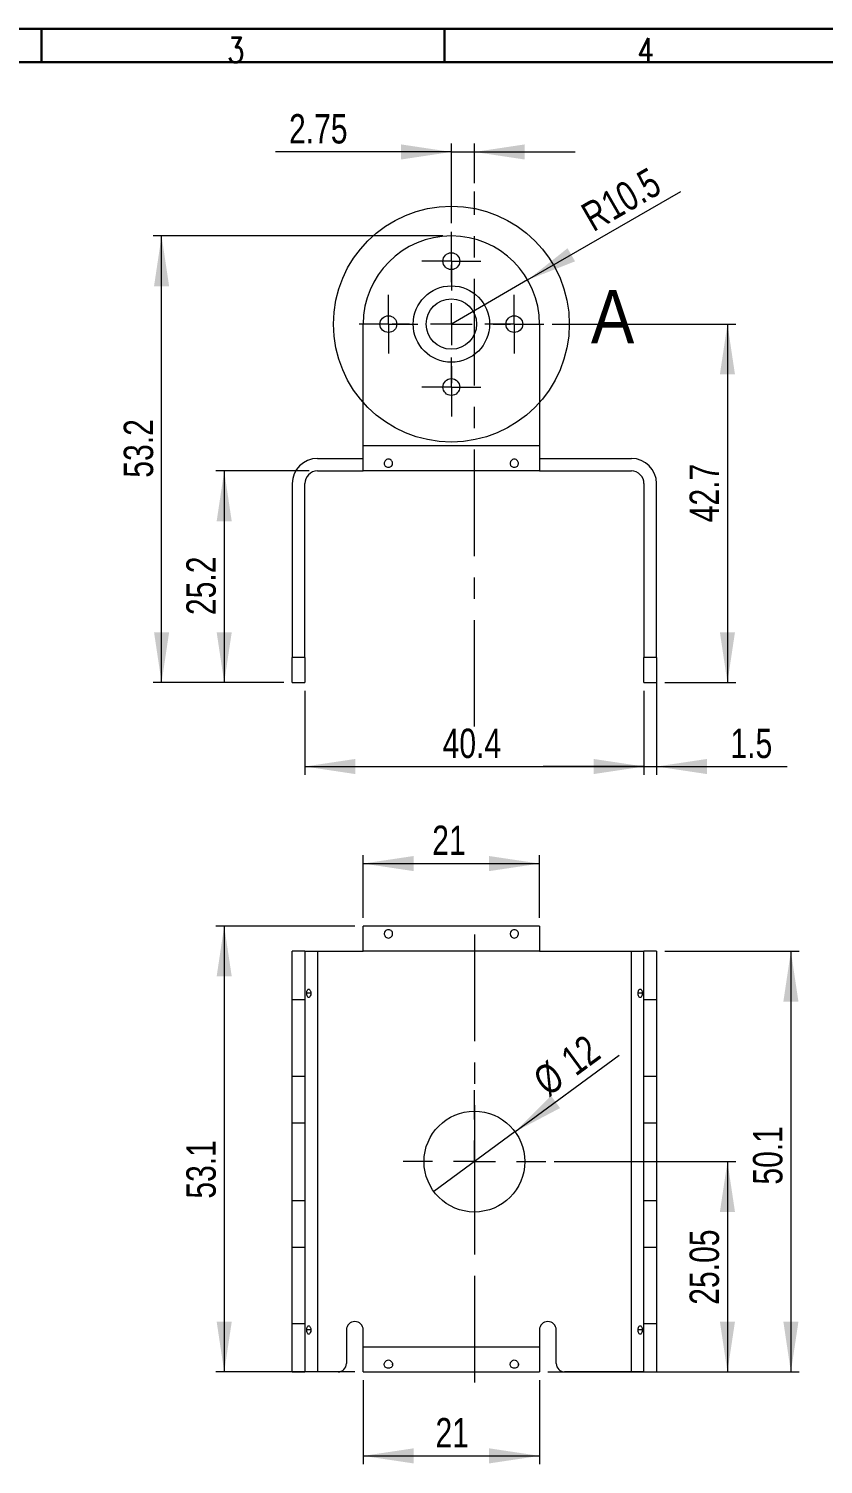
# Model space of a CAD drawing. Header units: millimetres. Extents: x 14 to 406, y 7 to 287.
# Drawn here: x 112.5 to 207.1, y 115.5 to 286.5 of the extents above; entities that cross this region are included whole.
import ezdxf

# ---------------------------------------------------------------- set-up
doc = ezdxf.new("R2010")
doc.units = ezdxf.units.MM
doc.linetypes.add('CENTER', pattern=[10.16, 6.35, -1.27, 1.27, -1.27])
doc.linetypes.add('CENTERX2', pattern=[20.32, 12.7, -2.54, 2.54, -2.54])
doc.layers.add('SLD-0', color=179, linetype='Continuous')
for name, color, linetype, lineweight in [('中心線2', 1, 'CENTER', 15), ('尺寸標柱線', 3, 'Continuous', 15), ('文字線性', 150, 'Continuous', 15)]:
    doc.layers.add(name, color=color, linetype=linetype, lineweight=lineweight)
doc.styles.add('SLDTEXTSTYLE0', font='sanss___.ttf', dxfattribs={"width": 0.733})
doc.styles.add('SLDTEXTSTYLE3', font='txt_____.ttf', dxfattribs={"width": 0.784516})
doc.styles.add('SLDTEXTSTYLE6', font='GOTHIC.TTF', dxfattribs={"width": 0.913})
doc.dimstyles.new('SLDDIMSTYLE0', dxfattribs={"dimtxt": 3.5, "dimasz": 6, "dimexe": 0, "dimexo": 0.0625, "dimgap": 0.875, "dimtad": 2, "dimrnd": 1e-09, "dimzin": 12, "dimdsep": 46, "dimtxsty": 'SLDTEXTSTYLE0', "dimsah": 1, "dimcen": 0.09, "dimadec": 0, "dimazin": 0, "dimtfac": 1, "dimtofl": 0, "dimtmove": 0, "dimatfit": 3, "dimfxl": 0, "dimtolj": 1, "dimtzin": 12, "dimarcsym": 0})
doc.dimstyles.new('SLDDIMSTYLE1', dxfattribs={"dimtxt": 3.5, "dimasz": 6, "dimexe": 0, "dimexo": 0.0625, "dimgap": 0.875, "dimtad": 2, "dimdec": 1, "dimrnd": 1e-09, "dimzin": 12, "dimdsep": 46, "dimtxsty": 'SLDTEXTSTYLE0', "dimsah": 1, "dimcen": 0.09, "dimadec": 0, "dimazin": 0, "dimtfac": 1, "dimtdec": 1, "dimtofl": 0, "dimtmove": 0, "dimatfit": 3, "dimfxl": 0, "dimtolj": 1, "dimtzin": 12, "dimarcsym": 0})
doc.dimstyles.new('SLDDIMSTYLE10', dxfattribs={"dimtxt": 3.5, "dimasz": 6, "dimexe": 0, "dimexo": 0.0625, "dimgap": 0.875, "dimtad": 2, "dimdec": 1, "dimrnd": 1e-09, "dimzin": 12, "dimdsep": 46, "dimtxsty": 'SLDTEXTSTYLE0', "dimsah": 1, "dimcen": 0.09, "dimadec": 0, "dimazin": 0, "dimtfac": 1, "dimtdec": 1, "dimtofl": 0, "dimtmove": 0, "dimatfit": 3, "dimfxl": 0, "dimtolj": 1, "dimtzin": 12, "dimarcsym": 0})
doc.dimstyles.new('SLDDIMSTYLE11', dxfattribs={"dimtxt": 3.5, "dimasz": 6, "dimexe": 0, "dimexo": 0.0625, "dimgap": 0.875, "dimtad": 2, "dimdec": 1, "dimrnd": 1e-09, "dimzin": 12, "dimdsep": 46, "dimtxsty": 'SLDTEXTSTYLE0', "dimsah": 1, "dimcen": 0.09, "dimadec": 0, "dimazin": 0, "dimtfac": 1, "dimtdec": 1, "dimtofl": 0, "dimtmove": 0, "dimatfit": 3, "dimfxl": 0, "dimtolj": 1, "dimtzin": 12, "dimarcsym": 0})
doc.dimstyles.new('SLDDIMSTYLE2', dxfattribs={"dimtxt": 3.5, "dimasz": 6, "dimexe": 0, "dimexo": 0.0625, "dimgap": 0.875, "dimtad": 2, "dimrnd": 1e-09, "dimzin": 12, "dimdsep": 46, "dimtxsty": 'SLDTEXTSTYLE0', "dimsah": 1, "dimcen": 0.09, "dimadec": 0, "dimazin": 0, "dimtfac": 1, "dimtmove": 0, "dimatfit": 3, "dimfxl": 0, "dimtolj": 1, "dimtzin": 12, "dimarcsym": 0})
doc.dimstyles.new('SLDDIMSTYLE6', dxfattribs={"dimtxt": 3.5, "dimasz": 6, "dimexe": 0, "dimexo": 0.0625, "dimgap": 0.875, "dimtad": 2, "dimrnd": 1e-09, "dimzin": 12, "dimdsep": 46, "dimtxsty": 'SLDTEXTSTYLE0', "dimsah": 1, "dimcen": 0.09, "dimadec": 0, "dimazin": 0, "dimtfac": 1, "dimtofl": 0, "dimtmove": 0, "dimatfit": 3, "dimfxl": 0, "dimtolj": 1, "dimtzin": 12, "dimarcsym": 0})

# ---------------------------------------------------------------- blocks, each defined once
blk = doc.blocks.new('*D3')
at = {"layer": '尺寸標柱線', "color": 5}
for p, q in [((175.08, 151.56), (196.72, 151.56)), ((195.72, 151.56), (195.72, 126.51)), ((174.33, 126.51), (196.72, 126.51))]:
    blk.add_line(p, q, dxfattribs=at)
for points in [[(195.72, 151.56), (194.82, 145.56), (196.62, 145.56)], [(195.72, 126.51), (196.62, 132.51), (194.82, 132.51)]]:
    blk.add_solid(points, dxfattribs=at)
at = {"layer": '尺寸標柱線', "color": 5, "insert": (191.21, 134.51), "char_height": 3.5, "attachment_point": 1, "rotation": 90, "style": 'SLDTEXTSTYLE0'}
blk.add_mtext('25.05', dxfattribs=at)
blk = doc.blocks.new('*D4')
at = {"layer": '尺寸標柱線', "color": 5}
for p, q in [((188.28, 176.61), (204.28, 176.61)), ((203.28, 176.61), (203.28, 126.51)), ((188.28, 126.51), (204.28, 126.51))]:
    blk.add_line(p, q, dxfattribs=at)
for points in [[(203.28, 176.61), (202.38, 170.61), (204.18, 170.61)], [(203.28, 126.51), (204.18, 132.51), (202.38, 132.51)]]:
    blk.add_solid(points, dxfattribs=at)
at = {"layer": '尺寸標柱線', "color": 5, "insert": (198.77, 148.82), "char_height": 3.5, "attachment_point": 1, "rotation": 90, "style": 'SLDTEXTSTYLE0'}
blk.add_mtext('50.1', dxfattribs=at)
blk = doc.blocks.new('*D5')
at = {"layer": '尺寸標柱線', "color": 5}
for p, q in [((151.33, 179.61), (134.77, 179.61)), ((135.77, 179.61), (135.77, 126.51)), ((151.33, 126.51), (134.77, 126.51))]:
    blk.add_line(p, q, dxfattribs=at)
for points in [[(135.77, 179.61), (134.87, 173.61), (136.67, 173.61)], [(135.77, 126.51), (136.67, 132.51), (134.87, 132.51)]]:
    blk.add_solid(points, dxfattribs=at)
at = {"layer": '尺寸標柱線', "color": 5, "insert": (131.26, 147.15), "char_height": 3.5, "attachment_point": 1, "rotation": 90, "style": 'SLDTEXTSTYLE0'}
blk.add_mtext('53.1', dxfattribs=at)
blk = doc.blocks.new('*D6')
at = {"layer": '尺寸標柱線', "color": 5}
for p, q in [((152.33, 125.51), (152.33, 115.51)), ((173.33, 125.51), (173.33, 115.51)), ((152.33, 116.51), (173.33, 116.51))]:
    blk.add_line(p, q, dxfattribs=at)
for points in [[(152.33, 116.51), (158.33, 115.61), (158.33, 117.41)], [(173.33, 116.51), (167.33, 117.41), (167.33, 115.61)]]:
    blk.add_solid(points, dxfattribs=at)
at = {"layer": '尺寸標柱線', "color": 5, "insert": (160.94, 121.02), "char_height": 3.5, "attachment_point": 1, "style": 'SLDTEXTSTYLE0'}
blk.add_mtext('21', dxfattribs=at)
blk = doc.blocks.new('*D7')
at = {"layer": '尺寸標柱線', "color": 5}
for p, q in [((152.33, 180.61), (152.33, 188.06)), ((152.33, 187.06), (173.33, 187.06)), ((173.33, 180.61), (173.33, 188.06))]:
    blk.add_line(p, q, dxfattribs=at)
for points in [[(152.33, 187.06), (158.33, 186.16), (158.33, 187.96)], [(173.33, 187.06), (167.33, 187.96), (167.33, 186.16)]]:
    blk.add_solid(points, dxfattribs=at)
at = {"layer": '尺寸標柱線', "color": 5, "insert": (160.55, 191.58), "char_height": 3.5, "attachment_point": 1, "style": 'SLDTEXTSTYLE0'}
blk.add_mtext('21', dxfattribs=at)
blk = doc.blocks.new('*D8')
at = {"layer": '尺寸標柱線', "color": 5}
for q in [(182.84, 164.25), (160.74, 148)]:
    blk.add_line((170.41, 155.11), q, dxfattribs=at)
blk.add_solid([(170.41, 155.11), (175.78, 157.94), (174.71, 159.39)], dxfattribs=at)
at = {"layer": '尺寸標柱線', "color": 5, "char_height": 3.5, "attachment_point": 1, "rotation": 36.3244, "style": 'SLDTEXTSTYLE0'}
for s, insert in [('12', (175.57, 164.48)), ('%%c', (172.27, 162.05))]:
    blk.add_mtext(s, dxfattribs=dict(at, insert=insert))
blk = doc.blocks.new('SW_CENTERMARKSYMBOL_0')
at = {"layer": '中心線2', "color": 0}
for p, q in [((0, 5), (0, 8.5)), ((0, 0), (0, 2.5)), ((-5, 0), (-8.5, 0)), ((0, 0), (-2.5, 0)), ((0, 0), (0, -2.5)), ((0, 0), (2.5, 0)), ((5, 0), (8.5, 0)), ((0, -5), (0, -8.5))]:
    blk.add_line(p, q, dxfattribs=at)
blk = doc.blocks.new('SW_CENTERMARKSYMBOL_1')
at = {"layer": '中心線2', "color": 0}
for p, q in [((0, 5), (0, 8.5)), ((0, 0), (0, 2.5)), ((-5, 0), (-8.5, 0)), ((0, 0), (-2.5, 0)), ((0, 0), (0, -2.5)), ((0, 0), (2.5, 0)), ((5, 0), (8.5, 0)), ((0, -5), (0, -8.5))]:
    blk.add_line(p, q, dxfattribs=at)
blk = doc.blocks.new('*D54')
at = {"layer": '尺寸標柱線', "color": 5}
for p, q in [((145.38, 207.62), (145.38, 197.62)), ((185.78, 207.62), (185.78, 197.62)), ((145.38, 198.62), (185.78, 198.62))]:
    blk.add_line(p, q, dxfattribs=at)
for points in [[(145.38, 198.62), (151.38, 197.72), (151.38, 199.52)], [(185.78, 198.62), (179.78, 199.52), (179.78, 197.72)]]:
    blk.add_solid(points, dxfattribs=at)
at = {"layer": '尺寸標柱線', "color": 5, "insert": (161.79, 203.13), "char_height": 3.5, "attachment_point": 1, "style": 'SLDTEXTSTYLE0'}
blk.add_mtext('40.4', dxfattribs=at)
blk = doc.blocks.new('*D55')
at = {"layer": '尺寸標柱線', "color": 5}
for p, q in [((162.83, 263.32), (162.83, 272.82)), ((165.58, 268.12), (165.58, 272.82)), ((162.83, 271.82), (141.9, 271.82)), ((162.83, 271.82), (165.58, 271.82)), ((165.58, 271.82), (177.58, 271.82))]:
    blk.add_line(p, q, dxfattribs=at)
for points in [[(162.83, 271.82), (156.83, 272.72), (156.83, 270.92)], [(165.58, 271.82), (171.58, 270.92), (171.58, 272.72)]]:
    blk.add_solid(points, dxfattribs=at)
at = {"layer": '尺寸標柱線', "color": 5, "insert": (143.49, 276.33), "char_height": 3.5, "attachment_point": 1, "style": 'SLDTEXTSTYLE0'}
blk.add_mtext('2.75', dxfattribs=at)
blk = doc.blocks.new('*D56')
at = {"layer": '尺寸標柱線', "color": 5}
for q in [(190.18, 267.11), (162.83, 251.32)]:
    blk.add_line((171.92, 256.57), q, dxfattribs=at)
blk.add_solid([(171.92, 256.57), (177.57, 258.79), (176.67, 260.35)], dxfattribs=at)
at = {"layer": '尺寸標柱線', "color": 5, "char_height": 3.5, "attachment_point": 1, "rotation": 30, "style": 'SLDTEXTSTYLE0'}
for s, insert in [('10.5', (180.31, 266.61)), ('R', (177.99, 265.27))]:
    blk.add_mtext(s, dxfattribs=dict(at, insert=insert))
blk = doc.blocks.new('*D57')
at = {"layer": '尺寸標柱線', "color": 5}
for p, q in [((187.28, 209.62), (187.28, 197.62)), ((185.78, 207.62), (185.78, 197.62)), ((185.78, 198.62), (173.78, 198.62)), ((185.78, 198.62), (187.28, 198.62)), ((187.28, 198.62), (202.82, 198.62))]:
    blk.add_line(p, q, dxfattribs=at)
for points in [[(185.78, 198.62), (179.78, 199.52), (179.78, 197.72)], [(187.28, 198.62), (193.28, 197.72), (193.28, 199.52)]]:
    blk.add_solid(points, dxfattribs=at)
at = {"layer": '尺寸標柱線', "color": 5, "insert": (196.08, 203.13), "char_height": 3.5, "attachment_point": 1, "style": 'SLDTEXTSTYLE0'}
blk.add_mtext('1.5', dxfattribs=at)
blk = doc.blocks.new('*D58')
at = {"layer": '尺寸標柱線', "color": 5}
for p, q in [((145.88, 233.82), (134.77, 233.82)), ((135.77, 233.82), (135.77, 208.62)), ((142.88, 208.62), (134.77, 208.62))]:
    blk.add_line(p, q, dxfattribs=at)
for points in [[(135.77, 233.82), (134.87, 227.82), (136.67, 227.82)], [(135.77, 208.62), (136.67, 214.62), (134.87, 214.62)]]:
    blk.add_solid(points, dxfattribs=at)
at = {"layer": '尺寸標柱線', "color": 5, "insert": (131.26, 216.66), "char_height": 3.5, "attachment_point": 1, "rotation": 90, "style": 'SLDTEXTSTYLE0'}
blk.add_mtext('25.2', dxfattribs=at)
blk = doc.blocks.new('*D59')
at = {"layer": '尺寸標柱線', "color": 5}
for p, q in [((174.83, 251.32), (196.72, 251.32)), ((195.72, 251.32), (195.72, 208.62)), ((188.28, 208.62), (196.72, 208.62))]:
    blk.add_line(p, q, dxfattribs=at)
for points in [[(195.72, 251.32), (194.82, 245.32), (196.62, 245.32)], [(195.72, 208.62), (196.62, 214.62), (194.82, 214.62)]]:
    blk.add_solid(points, dxfattribs=at)
at = {"layer": '尺寸標柱線', "color": 5, "insert": (191.21, 227.71), "char_height": 3.5, "attachment_point": 1, "rotation": 90, "style": 'SLDTEXTSTYLE0'}
blk.add_mtext('42.7', dxfattribs=at)
blk = doc.blocks.new('*D60')
at = {"layer": '尺寸標柱線', "color": 5}
for p, q in [((161.83, 261.82), (127.31, 261.82)), ((128.31, 208.62), (128.31, 261.82)), ((142.88, 208.62), (127.31, 208.62))]:
    blk.add_line(p, q, dxfattribs=at)
for points in [[(128.31, 261.82), (127.41, 255.82), (129.21, 255.82)], [(128.31, 208.62), (129.21, 214.62), (127.41, 214.62)]]:
    blk.add_solid(points, dxfattribs=at)
at = {"layer": '尺寸標柱線', "color": 5, "insert": (123.8, 233.02), "char_height": 3.5, "attachment_point": 1, "rotation": 90, "style": 'SLDTEXTSTYLE0'}
blk.add_mtext('53.2', dxfattribs=at)
blk = doc.blocks.new('SW_CENTERMARKSYMBOL_23')
at = {"layer": '中心線2', "color": 0}
for p, q in [((0, 5), (0, 7.05)), ((0, 0), (0, 2.5)), ((-5, 0), (-7.05, 0)), ((0, 0), (-2.5, 0)), ((0, 0), (0, -2.5)), ((0, 0), (2.5, 0)), ((5, 0), (7.05, 0)), ((0, -5), (0, -7.05))]:
    blk.add_line(p, q, dxfattribs=at)
blk = doc.blocks.new('SW_CENTERMARKSYMBOL_24')
at = {"layer": '中心線2', "color": 0}
for p, q in [((0, 2.5), (0, 3.5)), ((0, 0), (0, 2.5)), ((-2.5, 0), (-3.5, 0)), ((0, 0), (-2.5, 0)), ((0, 0), (0, -2.5)), ((0, 0), (2.5, 0)), ((2.5, 0), (3.5, 0)), ((0, -2.5), (0, -3.5))]:
    blk.add_line(p, q, dxfattribs=at)
blk = doc.blocks.new('SW_CENTERMARKSYMBOL_25')
at = {"layer": '中心線2', "color": 0}
for p, q in [((0, 2.5), (0, 3.5)), ((0, 0), (0, 2.5)), ((-2.5, 0), (-3.5, 0)), ((0, 0), (-2.5, 0)), ((0, 0), (0, -2.5)), ((0, 0), (2.5, 0)), ((2.5, 0), (3.5, 0)), ((0, -2.5), (0, -3.5))]:
    blk.add_line(p, q, dxfattribs=at)
blk = doc.blocks.new('SW_CENTERMARKSYMBOL_26')
at = {"layer": '中心線2', "color": 0}
for p, q in [((0, 2.5), (0, 3.5)), ((0, 0), (0, 2.5)), ((-2.5, 0), (-3.5, 0)), ((0, 0), (-2.5, 0)), ((0, 0), (0, -2.5)), ((0, 0), (2.5, 0)), ((2.5, 0), (3.5, 0)), ((0, -2.5), (0, -3.5))]:
    blk.add_line(p, q, dxfattribs=at)
blk = doc.blocks.new('SW_CENTERMARKSYMBOL_27')
at = {"layer": '中心線2', "color": 0}
for p, q in [((0, 2.5), (0, 3.5)), ((0, 0), (0, 2.5)), ((-2.5, 0), (-3.5, 0)), ((0, 0), (-2.5, 0)), ((0, 0), (0, -2.5)), ((0, 0), (2.5, 0)), ((2.5, 0), (3.5, 0)), ((0, -2.5), (0, -3.5))]:
    blk.add_line(p, q, dxfattribs=at)

msp = doc.modelspace()

# ---------------------------------------------------------------- linework, layer by layer
at = {"color": 7, "linetype": 'Continuous', "lineweight": 15}
for p, q in [((152.32899, 236.81908), (152.32899, 251.31912)), ((173.32899, 251.31912), (173.32899, 236.81908)), ((173.32899, 236.81908), (152.32899, 236.81908)), ((152.32899, 233.81908), (152.32899, 236.81908)), ((173.32899, 236.81908), (173.32899, 233.81908)), ((146.87899, 235.31908), (152.32899, 235.31908)), ((155.82322, 234.61678), (155.82322, 234.72424)), ((170.82322, 234.61678), (170.82322, 234.75137)), ((173.32899, 235.31908), (184.27907, 235.31908)), ((145.60586, 233.11226), (145.6119, 233.10862)), ((145.60587, 233.11227), (145.6119, 233.10861)), ((145.60587, 233.11227), (145.6119, 233.10861)), ((146.87899, 233.81908), (152.32899, 233.81908)), ((173.32899, 233.81908), (152.32899, 233.81908)), ((173.32899, 233.81908), (184.27907, 233.81908)), ((185.07226, 233.5922), (185.0686, 233.58617)), ((185.07226, 233.5922), (185.0686, 233.58617)), ((185.07226, 233.5922), (185.06861, 233.58617)), ((143.87899, 232.31908), (143.87899, 211.61908)), ((145.37899, 211.61908), (145.37899, 232.31908)), ((185.77907, 232.31908), (185.77907, 211.61908)), ((187.27907, 211.61908), (187.27907, 232.31908)), ((145.37899, 211.61908), (143.87899, 211.61908)), ((143.87899, 208.61908), (143.87899, 211.61908)), ((145.37899, 211.61908), (145.37899, 208.61908)), ((187.27907, 211.61908), (185.77907, 211.61908)), ((185.77907, 208.61908), (185.77907, 211.61908)), ((187.27907, 211.61908), (187.27907, 208.61908)), ((143.87899, 208.61908), (145.37899, 208.61908)), ((185.77907, 208.61908), (187.27907, 208.61908)), ((152.32899, 176.60841), (152.32899, 179.60842)), ((173.32899, 179.60842), (152.32899, 179.60842)), ((173.32899, 179.60842), (173.32899, 176.60841)), ((155.82322, 178.6555), (155.82322, 178.75371)), ((170.82322, 178.65536), (170.82322, 178.78075)), ((145.37899, 176.60837), (143.87899, 176.60837)), ((143.87899, 170.83219), (143.87899, 176.60837)), ((145.37899, 176.60837), (145.37899, 170.83219)), ((145.37899, 176.60837), (146.87899, 176.60837)), ((146.87899, 176.60837), (146.87899, 126.50837)), ((146.87899, 176.60837), (152.32899, 176.60837)), ((173.32899, 176.60841), (152.32899, 176.60841)), ((173.32899, 176.60837), (184.27907, 176.60837)), ((184.27907, 126.50837), (184.27907, 176.60837)), ((184.27907, 176.60837), (185.77907, 176.60837)), ((187.27907, 176.60837), (185.77907, 176.60837)), ((185.77907, 170.83219), (185.77907, 176.60837)), ((187.27907, 176.60837), (187.27907, 170.83219)), ((145.37899, 170.83219), (143.87899, 170.83219)), ((143.87899, 161.73456), (143.87899, 170.83219)), ((145.37899, 170.83219), (145.37899, 161.73456)), ((187.27907, 170.83219), (185.77907, 170.83219)), ((185.77907, 161.73456), (185.77907, 170.83219)), ((187.27907, 170.83219), (187.27907, 161.73456)), ((143.87899, 161.73456), (145.37899, 161.73456)), ((143.87899, 156.17816), (143.87899, 161.73456)), ((145.37899, 161.73456), (145.37899, 156.17816)), ((185.77907, 156.17816), (185.77907, 161.73456)), ((185.77907, 161.73456), (187.27907, 161.73456)), ((187.27907, 161.73456), (187.27907, 156.17816)), ((143.87899, 156.17816), (145.37899, 156.17816)), ((143.87899, 146.93859), (143.87899, 156.17816)), ((145.37899, 156.17816), (145.37899, 146.93859)), ((185.77907, 156.17816), (187.27907, 156.17816)), ((185.77907, 146.93859), (185.77907, 156.17816)), ((187.27907, 156.17816), (187.27907, 146.93859)), ((143.87899, 146.93859), (145.37899, 146.93859)), ((143.87899, 141.38219), (143.87899, 146.93859)), ((145.37899, 146.93859), (145.37899, 141.38219)), ((185.77907, 141.38219), (185.77907, 146.93859)), ((185.77907, 146.93859), (187.27907, 146.93859)), ((187.27907, 146.93859), (187.27907, 141.38219)), ((143.87899, 141.38219), (145.37899, 141.38219)), ((143.87899, 132.28456), (143.87899, 141.38219)), ((145.37899, 141.38219), (145.37899, 132.28456)), ((185.77907, 141.38219), (187.27907, 141.38219)), ((185.77907, 132.28456), (185.77907, 141.38219)), ((187.27907, 141.38219), (187.27907, 132.28456)), ((143.87899, 132.28456), (145.37899, 132.28456)), ((143.87899, 126.50837), (143.87899, 132.28456)), ((145.37899, 132.28456), (145.37899, 126.50837)), ((185.77907, 132.28456), (187.27907, 132.28456)), ((185.77907, 126.50837), (185.77907, 132.28456)), ((187.27907, 132.28456), (187.27907, 126.50837)), ((150.32899, 131.50837), (150.32899, 127.50837)), ((152.32899, 129.50833), (152.32899, 131.50837)), ((173.32899, 131.50837), (173.32899, 129.50833)), ((175.32899, 127.50837), (175.32899, 131.50837)), ((152.32899, 129.50833), (173.32899, 129.50833)), ((152.32899, 126.50833), (152.32899, 129.50833)), ((173.32899, 129.50833), (173.32899, 126.50833)), ((155.82322, 127.36313), (155.82322, 127.45836)), ((170.82322, 127.30606), (170.82322, 127.46125)), ((143.87899, 126.50837), (145.37899, 126.50837)), ((146.87899, 126.50837), (145.37899, 126.50837)), ((149.32899, 126.50837), (146.87899, 126.50837)), ((152.32899, 126.50833), (173.32899, 126.50833)), ((184.27907, 126.50837), (176.32899, 126.50837)), ((185.77907, 126.50837), (184.27907, 126.50837)), ((185.77907, 126.50837), (187.27907, 126.50837))]:
    msp.add_line(p, q, dxfattribs=at)
at = {"color": 8, "linetype": 'Continuous', "lineweight": 15}
for p, q in [((146.08996, 171.60837), (145.60328, 171.60837)), ((185.55478, 171.60837), (185.0681, 171.60837)), ((146.08996, 131.50837), (145.60328, 131.50837)), ((185.55478, 131.50837), (185.0681, 131.50837))]:
    msp.add_line(p, q, dxfattribs=at)
at = {"color": 7, "linetype": 'Continuous', "lineweight": 0}
msp.add_circle((162.82899, 251.31912), 14.04993, dxfattribs=at)
at = {"color": 7, "linetype": 'Continuous', "lineweight": 15}
for centre, radius in [((162.82899, 258.81912), 1), ((162.82899, 251.31912), 4.55), ((162.82899, 251.31912), 3), ((155.32899, 251.31912), 1), ((170.32899, 251.31912), 1), ((162.82899, 243.81912), 1), ((165.57899, 151.55837), 6)]:
    msp.add_circle(centre, radius, dxfattribs=at)
for centre, radius, start, end in [((162.82899, 251.31912), 10.5, 0, 180), ((146.87899, 232.31908), 3, 90, 180), ((184.27907, 232.31908), 3, 0, 90), ((146.87899, 232.31908), 1.5, 90, 180), ((184.27907, 232.31908), 1.5, 0, 90), ((151.32899, 131.50837), 1, 0, 180), ((174.32899, 131.50837), 1, 0, 180), ((149.32899, 127.50837), 1, 270, 0), ((176.32899, 127.50837), 1, 180, 270)]:
    msp.add_arc(centre, radius, start, end, dxfattribs=at)
for points, knots in [([(155.82899, 234.69776), (155.82895, 234.75361), (155.81959, 234.8105), (155.78087, 234.92566), (155.75135, 234.98381), (155.66973, 235.09146), (155.61738, 235.1416), (155.48674, 235.21727), (155.4097, 235.24059), (155.25245, 235.24143), (155.17368, 235.21816), (155.04314, 235.14357), (154.99016, 235.09359), (154.86551, 234.93032), (154.82899, 234.80911), (154.82899, 234.69776)], [0, 0, 0, 0, 0.125, 0.125, 0.25, 0.25, 0.375, 0.375, 0.5, 0.5, 0.625, 0.625, 0.75, 0.75, 1, 1, 1, 1]), ([(154.82899, 234.69776), (154.82899, 234.64224), (154.83855, 234.58887), (154.87721, 234.49073), (154.90692, 234.44463), (154.9886, 234.3653), (155.04149, 234.33109), (155.17132, 234.28215), (155.2495, 234.2678), (155.4063, 234.26753), (155.48515, 234.2818), (155.61499, 234.33031), (155.66828, 234.36448), (155.79148, 234.48341), (155.82907, 234.58637), (155.82899, 234.69776)], [0, 0, 0, 0, 0.125, 0.125, 0.25, 0.25, 0.375, 0.375, 0.5, 0.5, 0.625, 0.625, 0.75, 0.75, 1, 1, 1, 1]), ([(170.82899, 234.69776), (170.82903, 234.75362), (170.81959, 234.81049), (170.78088, 234.92563), (170.75135, 234.9838), (170.66974, 235.09145), (170.6174, 235.14158), (170.48674, 235.21727), (170.40971, 235.24058), (170.25246, 235.24143), (170.17368, 235.21817), (170.04315, 235.14357), (169.99016, 235.09359), (169.86553, 234.93034), (169.82899, 234.80911), (169.82899, 234.69776)], [0, 0, 0, 0, 0.125, 0.125, 0.25, 0.25, 0.375, 0.375, 0.5, 0.5, 0.625, 0.625, 0.75, 0.75, 1, 1, 1, 1]), ([(169.82899, 234.69776), (169.82899, 234.64224), (169.83855, 234.58887), (169.87721, 234.49072), (169.90693, 234.44462), (169.98861, 234.36529), (170.04151, 234.33108), (170.17133, 234.28214), (170.24952, 234.2678), (170.40633, 234.26754), (170.48517, 234.2818), (170.61501, 234.33032), (170.66829, 234.36449), (170.79148, 234.48341), (170.82891, 234.58635), (170.82899, 234.69776)], [0, 0, 0, 0, 0.125, 0.125, 0.25, 0.25, 0.375, 0.375, 0.5, 0.5, 0.625, 0.625, 0.75, 0.75, 1, 1, 1, 1]), ([(155.82899, 178.72973), (155.82895, 178.78559), (155.81959, 178.83806), (155.78087, 178.93665), (155.75135, 178.98249), (155.66973, 179.06194), (155.61738, 179.096), (155.48674, 179.14539), (155.4097, 179.15956), (155.25245, 179.16008), (155.17368, 179.14594), (155.04314, 179.09732), (154.99016, 179.06346), (154.86551, 178.94313), (154.82899, 178.84109), (154.82899, 178.72973)], [0, 0, 0, 0, 0.125, 0.125, 0.25, 0.25, 0.375, 0.375, 0.5, 0.5, 0.625, 0.625, 0.75, 0.75, 1, 1, 1, 1]), ([(154.82899, 178.72973), (154.82899, 178.67422), (154.83855, 178.61637), (154.87721, 178.50168), (154.90692, 178.4432), (154.9886, 178.33567), (155.04149, 178.28528), (155.17132, 178.21028), (155.2495, 178.1867), (155.4063, 178.18626), (155.48515, 178.20971), (155.61499, 178.28412), (155.66828, 178.33451), (155.79148, 178.49587), (155.82907, 178.61834), (155.82899, 178.72973)], [0, 0, 0, 0, 0.125, 0.125, 0.25, 0.25, 0.375, 0.375, 0.5, 0.5, 0.625, 0.625, 0.75, 0.75, 1, 1, 1, 1]), ([(170.82899, 178.72973), (170.82903, 178.7856), (170.81959, 178.83806), (170.78088, 178.93663), (170.75135, 178.98249), (170.66974, 179.06194), (170.6174, 179.09599), (170.48674, 179.14539), (170.40971, 179.15956), (170.25246, 179.16008), (170.17368, 179.14594), (170.04315, 179.09732), (169.99016, 179.06346), (169.86553, 178.94314), (169.82899, 178.84108), (169.82899, 178.72973)], [0, 0, 0, 0, 0.125, 0.125, 0.25, 0.25, 0.375, 0.375, 0.5, 0.5, 0.625, 0.625, 0.75, 0.75, 1, 1, 1, 1]), ([(169.82899, 178.72973), (169.82899, 178.67422), (169.83855, 178.61636), (169.87721, 178.50167), (169.90693, 178.44319), (169.98861, 178.33566), (170.04151, 178.28527), (170.17133, 178.21027), (170.24952, 178.1867), (170.40633, 178.18627), (170.48517, 178.20972), (170.61501, 178.28413), (170.66829, 178.33452), (170.79148, 178.49588), (170.82891, 178.61832), (170.82899, 178.72973)], [0, 0, 0, 0, 0.125, 0.125, 0.25, 0.25, 0.375, 0.375, 0.5, 0.5, 0.625, 0.625, 0.75, 0.75, 1, 1, 1, 1]), ([(145.60328, 171.60837), (145.60328, 171.66453), (145.60649, 171.71965), (145.62072, 171.82751), (145.63159, 171.8807), (145.66351, 171.97705), (145.68474, 172.02125), (145.74207, 172.08765), (145.7784, 172.10824), (145.85744, 172.10851), (145.89909, 172.08786), (145.96975, 172.02183), (145.99918, 171.97776), (146.06861, 171.83224), (146.08996, 171.72019), (146.08996, 171.60837)], [0, 0, 0, 0, 0.125, 0.125, 0.25, 0.25, 0.375, 0.375, 0.5, 0.5, 0.625, 0.625, 0.75, 0.75, 1, 1, 1, 1]), ([(146.08996, 171.60837), (146.08996, 171.4967), (146.0684, 171.3843), (145.99962, 171.23979), (145.97017, 171.1955), (145.89987, 171.12943), (145.85833, 171.10856), (145.77946, 171.10819), (145.74252, 171.12882), (145.68532, 171.19458), (145.66403, 171.23838), (145.61542, 171.38438), (145.60329, 171.4962), (145.60328, 171.60837)], [0, 0, 0, 0, 0.25, 0.25, 0.375, 0.375, 0.5, 0.5, 0.625, 0.625, 0.75, 0.75, 1, 1, 1, 1]), ([(185.0681, 171.60837), (185.0681, 171.66453), (185.07337, 171.71965), (185.09573, 171.82751), (185.1126, 171.88069), (185.15849, 171.97705), (185.18782, 172.02125), (185.25861, 172.08765), (185.29977, 172.10824), (185.37887, 172.10851), (185.41567, 172.08786), (185.47295, 172.02184), (185.49428, 171.97776), (185.54258, 171.83224), (185.55478, 171.72019), (185.55478, 171.60837)], [0, 0, 0, 0, 0.125, 0.125, 0.25, 0.25, 0.375, 0.375, 0.5, 0.5, 0.625, 0.625, 0.75, 0.75, 1, 1, 1, 1]), ([(185.55478, 171.60837), (185.55478, 171.4967), (185.54243, 171.3843), (185.49459, 171.23979), (185.47326, 171.1955), (185.41634, 171.12943), (185.37968, 171.10856), (185.3009, 171.10819), (185.25912, 171.12882), (185.18859, 171.19458), (185.15922, 171.23838), (185.08938, 171.38438), (185.06811, 171.4962), (185.0681, 171.60837)], [0, 0, 0, 0, 0.25, 0.25, 0.375, 0.375, 0.5, 0.5, 0.625, 0.625, 0.75, 0.75, 1, 1, 1, 1]), ([(145.60328, 131.50837), (145.60328, 131.56453), (145.60649, 131.61965), (145.62072, 131.72751), (145.63159, 131.78069), (145.66351, 131.87705), (145.68474, 131.92125), (145.74207, 131.98765), (145.7784, 132.00824), (145.85744, 132.00851), (145.89909, 131.98786), (145.96975, 131.92184), (145.99918, 131.87776), (146.06861, 131.73224), (146.08996, 131.62019), (146.08996, 131.50837)], [0, 0, 0, 0, 0.125, 0.125, 0.25, 0.25, 0.375, 0.375, 0.5, 0.5, 0.625, 0.625, 0.75, 0.75, 1, 1, 1, 1]), ([(185.0681, 131.50837), (185.0681, 131.56453), (185.07337, 131.61965), (185.09573, 131.72751), (185.1126, 131.7807), (185.15849, 131.87705), (185.18782, 131.92125), (185.25861, 131.98765), (185.29977, 132.00824), (185.37888, 132.00851), (185.41567, 131.98786), (185.47295, 131.92183), (185.49428, 131.87776), (185.54258, 131.73224), (185.55478, 131.62019), (185.55478, 131.50837)], [0, 0, 0, 0, 0.125, 0.125, 0.25, 0.25, 0.375, 0.375, 0.5, 0.5, 0.625, 0.625, 0.75, 0.75, 1, 1, 1, 1]), ([(146.08996, 131.50837), (146.08996, 131.3967), (146.0684, 131.2843), (145.99962, 131.13979), (145.97017, 131.0955), (145.89987, 131.02943), (145.85833, 131.00856), (145.77946, 131.00819), (145.74252, 131.02882), (145.68532, 131.09458), (145.66403, 131.13838), (145.61542, 131.28438), (145.60329, 131.3962), (145.60328, 131.50837)], [0, 0, 0, 0, 0.25, 0.25, 0.375, 0.375, 0.5, 0.5, 0.625, 0.625, 0.75, 0.75, 1, 1, 1, 1]), ([(185.55478, 131.50837), (185.55478, 131.3967), (185.54243, 131.2843), (185.49459, 131.13979), (185.47326, 131.0955), (185.41634, 131.02943), (185.37968, 131.00856), (185.3009, 131.00819), (185.25912, 131.02882), (185.18859, 131.09458), (185.15922, 131.13838), (185.08938, 131.28438), (185.0681, 131.3962), (185.0681, 131.50837)], [0, 0, 0, 0, 0.25, 0.25, 0.375, 0.375, 0.5, 0.5, 0.625, 0.625, 0.75, 0.75, 1, 1, 1, 1]), ([(154.82899, 127.38701), (154.82899, 127.44253), (154.83855, 127.50039), (154.87721, 127.61507), (154.90693, 127.67355), (154.98861, 127.78109), (155.04151, 127.83148), (155.17133, 127.90647), (155.24952, 127.93005), (155.40633, 127.93048), (155.48517, 127.90703), (155.61501, 127.83262), (155.66829, 127.78223), (155.79148, 127.62087), (155.82907, 127.49841), (155.82899, 127.38701)], [0, 0, 0, 0, 0.125, 0.125, 0.25, 0.25, 0.375, 0.375, 0.5, 0.5, 0.625, 0.625, 0.75, 0.75, 1, 1, 1, 1]), ([(155.82899, 127.38701), (155.82895, 127.33116), (155.81959, 127.27869), (155.78088, 127.18011), (155.75135, 127.13426), (155.66974, 127.05481), (155.6174, 127.02076), (155.48674, 126.97136), (155.40971, 126.95719), (155.25246, 126.95666), (155.17368, 126.9708), (155.04315, 127.01943), (154.99016, 127.05329), (154.86553, 127.17361), (154.82899, 127.27567), (154.82899, 127.38701)], [0, 0, 0, 0, 0.125, 0.125, 0.25, 0.25, 0.375, 0.375, 0.5, 0.5, 0.625, 0.625, 0.75, 0.75, 1, 1, 1, 1]), ([(169.82899, 127.38701), (169.82899, 127.44253), (169.83855, 127.50038), (169.87721, 127.61507), (169.90692, 127.67355), (169.9886, 127.78107), (170.04149, 127.83146), (170.17132, 127.90647), (170.2495, 127.93005), (170.4063, 127.93049), (170.48515, 127.90703), (170.61499, 127.83263), (170.66828, 127.78224), (170.79148, 127.62088), (170.82891, 127.49842), (170.82899, 127.38701)], [0, 0, 0, 0, 0.125, 0.125, 0.25, 0.25, 0.375, 0.375, 0.5, 0.5, 0.625, 0.625, 0.75, 0.75, 1, 1, 1, 1]), ([(170.82899, 127.38701), (170.82903, 127.33115), (170.81959, 127.27869), (170.78087, 127.18009), (170.75135, 127.13426), (170.66973, 127.0548), (170.61738, 127.02074), (170.48674, 126.97136), (170.4097, 126.95719), (170.25245, 126.95666), (170.17368, 126.97081), (170.04314, 127.01943), (169.99016, 127.05329), (169.86551, 127.17362), (169.82899, 127.27566), (169.82899, 127.38701)], [0, 0, 0, 0, 0.125, 0.125, 0.25, 0.25, 0.375, 0.375, 0.5, 0.5, 0.625, 0.625, 0.75, 0.75, 1, 1, 1, 1])]:
    msp.add_open_spline(points, degree=3, knots=knots, dxfattribs=at)
at = {"layer": 'SLD-0', "color": 7, "linetype": 'Continuous', "lineweight": 30}
for p, q in [((14, 286.5), (406, 286.5)), ((114, 282.5), (114, 286.5)), ((162, 282.5), (162, 286.5)), ((18, 282.5), (402, 282.5))]:
    msp.add_line(p, q, dxfattribs=at)
at = {"layer": '中心線2', "color": 1, "linetype": 'CENTERX2', "lineweight": 0}
for p, q in [((165.57903, 203.37055), (165.57903, 267.12398)), ((165.57903, 178.60837), (165.57903, 124.50837))]:
    msp.add_line(p, q, dxfattribs=at)

# ---------------------------------------------------------------- block references
at = {"layer": '中心線2', "color": 1}
for name, p in [('SW_CENTERMARKSYMBOL_27', (162.82899, 258.81912)), ('SW_CENTERMARKSYMBOL_23', (162.82899, 251.31912)), ('SW_CENTERMARKSYMBOL_26', (155.32899, 251.31912)), ('SW_CENTERMARKSYMBOL_24', (170.32899, 251.31912)), ('SW_CENTERMARKSYMBOL_25', (162.82899, 243.81912)), ('SW_CENTERMARKSYMBOL_0', (165.57899, 151.55837)), ('SW_CENTERMARKSYMBOL_1', (165.57899, 151.55837))]:
    msp.add_blockref(name, p, dxfattribs=at)

# ---------------------------------------------------------------- texts
at = {"color": 7, "linetype": 'Continuous', "lineweight": 0, "insert": (179.45484, 255.37309), "char_height": 6.35, "attachment_point": 1, "style": 'SLDTEXTSTYLE6'}
msp.add_mtext('A', dxfattribs=at)
at = {"layer": '文字線性', "color": 7, "char_height": 3, "attachment_point": 1, "style": 'SLDTEXTSTYLE3'}
for s, insert in [('3', (136.14728, 285.45897)), ('4', (184.9813, 285.39174))]:
    msp.add_mtext(s, dxfattribs=dict(at, insert=insert))

# ---------------------------------------------------------------- dimensions: what is measured, and where the dimension line sits
at = {"layer": '尺寸標柱線', "color": 5}
for base, p1, p2, dimstyle, picture, middle in [((165.57903, 271.81912), (162.82899, 262.31912), (165.57903, 267.12398), 'SLDDIMSTYLE6', '*D55', (147.09784, 271.81912)), ((187.27907, 198.61908), (185.77907, 208.61908), (187.27907, 210.61908), 'SLDDIMSTYLE11', '*D57', (198.6596, 198.61908)), ((185.77907, 198.61908), (145.37899, 208.61908), (185.77907, 208.61908), 'SLDDIMSTYLE1', '*D54', (165.40134, 198.61908)), ((173.32899, 187.06444), (152.32899, 179.60841), (173.32899, 179.60841), 'SLDDIMSTYLE0', '*D7', (162.60603, 187.06444)), ((173.32899, 116.50833), (152.32899, 126.50833), (173.32899, 126.50833), 'SLDDIMSTYLE0', '*D6', (163.00113, 116.50833))]:
    dim = msp.add_linear_dim(base=base, p1=p1, p2=p2, dimstyle=dimstyle, dxfattribs=at)
    dim.commit()
    dim.dimension.update_dxf_attribs({"geometry": picture, "text_midpoint": middle, "dimtype": 160})
dim = msp.add_radius_dim(center=(162.82899, 251.31912), mpoint=(171.92226, 256.56912), dimstyle='SLDDIMSTYLE10', dxfattribs=at)
dim.commit()
dim.dimension.update_dxf_attribs({"geometry": '*D56', "text_midpoint": (184.60133, 263.88939), "dimtype": 164})
for base, p1, p2, dimstyle, picture, middle in [((128.31068, 261.81912), (143.87899, 208.61908), (162.82899, 261.81912), 'SLDDIMSTYLE1', '*D60', (128.31068, 236.62577)), ((195.71855, 208.61908), (173.82899, 251.31912), (187.27907, 208.61908), 'SLDDIMSTYLE1', '*D59', (195.71855, 231.31402)), ((135.7736, 208.61908), (146.87899, 233.81908), (143.87899, 208.61908), 'SLDDIMSTYLE1', '*D58', (135.7736, 220.26366)), ((135.7736, 126.50833), (152.32899, 179.60841), (152.32899, 126.50833), 'SLDDIMSTYLE1', '*D5', (135.7736, 150.75961)), ((203.27907, 126.50837), (187.27907, 176.60837), (187.27907, 126.50837), 'SLDDIMSTYLE1', '*D4', (203.27907, 152.42182)), ((195.71855, 126.50833), (174.07899, 151.55837), (173.32899, 126.50833), 'SLDDIMSTYLE0', '*D3', (195.71855, 139.14698))]:
    dim = msp.add_linear_dim(base=base, p1=p1, p2=p2, angle=90, dimstyle=dimstyle, dxfattribs=at)
    dim.commit()
    dim.dimension.update_dxf_attribs({"geometry": picture, "text_midpoint": middle, "dimtype": 160})
dim = msp.add_diameter_dim_2p(p1=(160.74493, 148.00424), p2=(170.41305, 155.11251), dimstyle='SLDDIMSTYLE2', dxfattribs=at)
dim.commit()
dim.dimension.update_dxf_attribs({"geometry": '*D8', "text_midpoint": (178.36042, 160.95564), "dimtype": 163})

doc.saveas('drawing.dxf')
